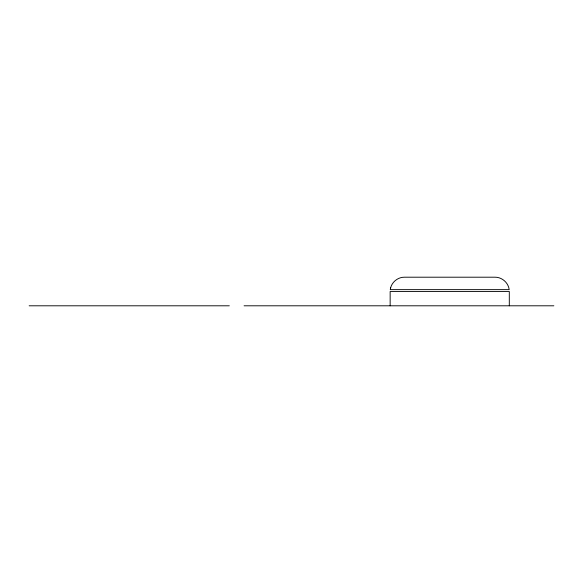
<?xml version="1.0" encoding="UTF-8"?>
<svg xmlns="http://www.w3.org/2000/svg" width="583" height="583" viewBox="0 0 583 583"><rect width="100%" height="100%" fill="white"/><g stroke="black" fill="none" stroke-linecap="round" stroke-linejoin="round"><path stroke-width="0.87" d="M29.15 305.798L229.316 305.798M244.073 305.798L553.85 305.798M509.302 305.798L509.302 291.5L390.151 291.5L390.151 305.798M390.639 287.798L390.275 289.634L509.178 289.634C508.376 282.711 501.97 277.093 495.003 277.202L404.449 277.202C398.145 277.129 392.206 281.691 390.639 287.798"/></g></svg>
